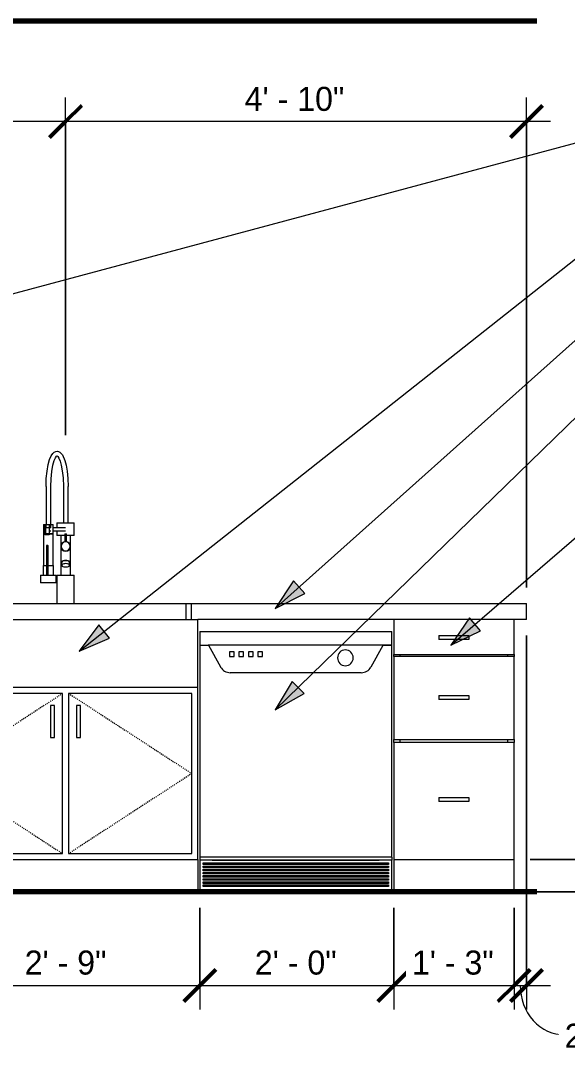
# Model space of a CAD drawing. Header units: inches. Extents: x 3011 to 5543, y -20 to 12119.
# Drawn here: x 3335.5 to 3403.8, y -20.4 to 108.7 of the extents above; entities that cross this region are included whole.
import ezdxf

# ---------------------------------------------------------------- set-up
doc = ezdxf.new("R2010")
doc.units = ezdxf.units.IN
doc.header["$MEASUREMENT"] = 0
doc.linetypes.add('Dash', pattern=[0.25, 0.125, -0.125])
for name, color, linetype, lineweight in [('0-2', 10, 'Continuous', 5), ('A-ANNO-DIMS', 211, 'Continuous', 9), ('A-ANNO-DIMS-32', 211, 'Continuous', 9), ('A-ANNO-NOTE', 131, 'Continuous', 9), ('A-FLOR-1', 7, 'Continuous', 70), ('A-WALL-2', 113, 'Continuous', 9), ('G-ANNO-TEXT', 231, 'Continuous', 9), ('P-SANR-FIXT', 6, 'Continuous', 9), ('Q-CASE', 31, 'Continuous', 9), ('Q-CASE-HDLN', 31, 'Dash', 9), ('Q-SPCQ', 91, 'Continuous', 9)]:
    doc.layers.add(name, color=color, linetype=linetype, lineweight=lineweight)
doc.styles.add('Century Gothic', font='ufonts.com_century-gothic.ttf', dxfattribs={"height": 3})
doc.dimstyles.new('OD_1__HACK_2', dxfattribs={"dimscale": 12, "dimtxt": 3.132505, "dimasz": 0.333333, "dimexe": 0.25, "dimexo": 0.166667, "dimgap": 0.041667, "dimtad": 1, "dimdec": 0, "dimzin": 3, "dimdsep": 46, "dimlunit": 4, "dimtxsty": 'Century Gothic', "dimblk1": 'OBLIQUE', "dimblk2": 'OBLIQUE', "dimsah": 1, "dimcen": 0.09, "dimdle": 0.25, "dimazin": 0, "dimtfac": 1, "dimtdec": 4, "dimtix": 1, "dimtmove": 1, "dimatfit": 3, "dimfxl": 1, "dimtvp": 1, "dimtfill": 1, "dimfrac": 2, "dimtolj": 1, "dimtzin": 0, "dimarcsym": 2})
doc.dimstyles.new('OD_1__HACK_2_1', dxfattribs={"dimscale": 12, "dimtxt": 3.132505, "dimasz": 0.333333, "dimexe": 0.25, "dimexo": 0.166667, "dimgap": 0.041667, "dimtad": 1, "dimdec": 0, "dimzin": 3, "dimdsep": 46, "dimlunit": 4, "dimtxsty": 'Century Gothic', "dimblk1": 'OBLIQUE', "dimblk2": 'OBLIQUE', "dimsah": 1, "dimcen": 0.09, "dimdle": 0.25, "dimazin": 0, "dimtfac": 1, "dimtdec": 4, "dimtix": 1, "dimtmove": 0, "dimatfit": 3, "dimfxl": 1, "dimtvp": 1, "dimtfill": 1, "dimfrac": 2, "dimtolj": 1, "dimtzin": 0, "dimarcsym": 2})

# ---------------------------------------------------------------- blocks, each defined once
blk = doc.blocks.new('CTR - 1st Phase - Shell_rvt-2-1ST FLOOR - 1BD B - ADA TYPE B - KITCHEN SIDE WING')
at = {"layer": 'A-FLOR-1'}
for p, q in [((-3201.57, 108.75), (-3088.7, 108.75)), ((-3088.7, 0), (-3201.57, 0))]:
    blk.add_line(p, q, dxfattribs=at)
blk = doc.blocks.new('Dishwasher_15404 - 34_ counter-2817256-1ST FLOOR - 1BD B - ADA TYPE B - KITCHEN SIDE WING')
at = {"layer": 'Q-SPCQ'}
for p, q in [((-3130.82, 32.5), (-3130.82, 30.79)), ((-3130.82, 32.5), (-3129.75, 32.5)), ((-3129.75, 32.5), (-3107.02, 32.5)), ((-3107.02, 32.5), (-3106.82, 32.5)), ((-3106.82, 30.79), (-3106.82, 32.5)), ((-3130.82, 30.79), (-3130.82, 4.33)), ((-3130.82, 30.79), (-3130.63, 30.79)), ((-3130.63, 30.79), (-3129.73, 30.79)), ((-3129.73, 30.79), (-3129.75, 30.79)), ((-3107.92, 30.79), (-3129.73, 30.79)), ((-3129.73, 30.79), (-3128.21, 28.06)), ((-3127.11, 29.94), (-3127.11, 29.35)), ((-3126.52, 29.94), (-3127.11, 29.94)), ((-3126.52, 29.35), (-3126.52, 29.94)), ((-3125.93, 29.94), (-3125.93, 29.35)), ((-3125.34, 29.94), (-3125.93, 29.94)), ((-3125.34, 29.35), (-3125.34, 29.94)), ((-3124.75, 29.94), (-3124.75, 29.35)), ((-3124.15, 29.94), (-3124.75, 29.94)), ((-3124.15, 29.35), (-3124.15, 29.94)), ((-3123.56, 29.94), (-3123.56, 29.35)), ((-3122.97, 29.94), (-3123.56, 29.94)), ((-3122.97, 29.35), (-3122.97, 29.94)), ((-3109.43, 28.06), (-3107.92, 30.79)), ((-3107.02, 30.79), (-3107.92, 30.79)), ((-3107.92, 30.79), (-3107.02, 30.79)), ((-3106.82, 30.79), (-3107.02, 30.79)), ((-3107.02, 30.79), (-3106.82, 30.79)), ((-3106.82, 4.33), (-3106.82, 30.79)), ((-3127.11, 29.35), (-3126.52, 29.35)), ((-3125.93, 29.35), (-3125.34, 29.35)), ((-3124.75, 29.35), (-3124.15, 29.35)), ((-3123.56, 29.35), (-3122.97, 29.35)), ((-3127.01, 27.35), (-3110.64, 27.35)), ((-3130.63, 4.33), (-3130.82, 4.33)), ((-3130.82, 4.33), (-3130.82, 3.94)), ((-3129.26, 3.94), (-3130.82, 3.94)), ((-3130.82, 3.94), (-3130.82, 0)), ((-3107.02, 4.33), (-3130.63, 4.33)), ((-3129.26, 3.94), (-3129.25, 3.94)), ((-3106.82, 3.94), (-3129.25, 3.94)), ((-3129.25, 3.94), (-3108.4, 3.94)), ((-3106.82, 4.33), (-3107.02, 4.33)), ((-3106.82, 4.33), (-3106.82, 3.94)), ((-3106.82, 0), (-3106.82, 3.94)), ((-3130.4, 3.39), (-3130.4, 3.59)), ((-3130.4, 3.59), (-3129.25, 3.59)), ((-3129.25, 3.39), (-3130.4, 3.39)), ((-3130.4, 3), (-3130.4, 3.2)), ((-3130.4, 3.2), (-3129.25, 3.2)), ((-3129.25, 3), (-3130.4, 3)), ((-3130.4, 2.61), (-3130.4, 2.8)), ((-3130.4, 2.8), (-3129.25, 2.8)), ((-3129.25, 2.61), (-3130.4, 2.61)), ((-3129.25, 3.59), (-3108.4, 3.59)), ((-3108.4, 3.39), (-3129.25, 3.39)), ((-3129.25, 3.2), (-3108.4, 3.2)), ((-3108.4, 3), (-3129.25, 3)), ((-3129.25, 2.8), (-3108.4, 2.8)), ((-3108.4, 2.61), (-3129.25, 2.61)), ((-3108.4, 3.59), (-3107.25, 3.59)), ((-3107.25, 3.39), (-3108.4, 3.39)), ((-3108.4, 3.2), (-3107.25, 3.2)), ((-3107.25, 3), (-3108.4, 3)), ((-3108.4, 2.8), (-3107.25, 2.8)), ((-3107.25, 2.61), (-3108.4, 2.61)), ((-3107.25, 3.59), (-3107.25, 3.39)), ((-3107.25, 3.2), (-3107.25, 3)), ((-3107.25, 2.8), (-3107.25, 2.61)), ((-3130.4, 2.21), (-3130.4, 2.41)), ((-3130.4, 2.41), (-3129.25, 2.41)), ((-3129.25, 2.21), (-3130.4, 2.21)), ((-3130.4, 1.82), (-3130.4, 2.02)), ((-3130.4, 2.02), (-3129.25, 2.02)), ((-3129.25, 1.82), (-3130.4, 1.82)), ((-3130.4, 1.43), (-3130.4, 1.62)), ((-3130.4, 1.62), (-3129.25, 1.62)), ((-3129.25, 1.43), (-3130.4, 1.43)), ((-3129.25, 2.41), (-3108.4, 2.41)), ((-3108.4, 2.21), (-3129.25, 2.21)), ((-3129.25, 2.02), (-3108.4, 2.02)), ((-3108.4, 1.82), (-3129.25, 1.82)), ((-3129.25, 1.62), (-3108.4, 1.62)), ((-3108.4, 1.43), (-3129.25, 1.43)), ((-3108.4, 2.41), (-3107.25, 2.41)), ((-3107.25, 2.21), (-3108.4, 2.21)), ((-3108.4, 2.02), (-3107.25, 2.02)), ((-3107.25, 1.82), (-3108.4, 1.82)), ((-3108.4, 1.62), (-3107.25, 1.62)), ((-3107.25, 1.43), (-3108.4, 1.43)), ((-3107.25, 2.41), (-3107.25, 2.21)), ((-3107.25, 2.02), (-3107.25, 1.82)), ((-3107.25, 1.62), (-3107.25, 1.43)), ((-3130.4, 1.03), (-3130.4, 1.23)), ((-3130.4, 1.23), (-3129.25, 1.23)), ((-3129.25, 1.03), (-3130.4, 1.03)), ((-3130.4, 0.64), (-3130.4, 0.84)), ((-3130.4, 0.84), (-3129.25, 0.84)), ((-3129.25, 0.64), (-3130.4, 0.64)), ((-3129.25, 1.23), (-3108.4, 1.23)), ((-3108.4, 1.03), (-3129.25, 1.03)), ((-3129.25, 0.84), (-3108.4, 0.84)), ((-3108.4, 0.64), (-3129.25, 0.64)), ((-3108.4, 1.23), (-3107.25, 1.23)), ((-3107.25, 1.03), (-3108.4, 1.03)), ((-3108.4, 0.84), (-3107.25, 0.84)), ((-3107.25, 0.64), (-3108.4, 0.64)), ((-3107.25, 1.23), (-3107.25, 1.03)), ((-3107.25, 0.84), (-3107.25, 0.64))]:
    blk.add_line(p, q, dxfattribs=at)
for centre, radius, start, end in [((-3112.63, 29.2), 0.984, 90, 270), ((-3112.63, 29.2), 0.984, 270, 90), ((-3127.01, 28.72), 1.38, 209, 270), ((-3110.64, 28.72), 1.38, 270, 331)]:
    blk.add_arc(centre, radius, start, end, dxfattribs=at)
blk = doc.blocks.new('Vanity Cabinet-Double Door - 33_-2318066-1ST FLOOR - 1BD B - ADA TYPE B - KITCHEN SIDE WING')
at = {"layer": 'Q-CASE'}
for p, q in [((-3163.32, 24.75), (-3163.32, 4.75)), ((-3147.95, 24.75), (-3163.32, 24.75)), ((-3147.95, 4.75), (-3147.95, 24.75)), ((-3147.2, 24.75), (-3147.2, 4.75)), ((-3131.82, 24.75), (-3147.2, 24.75)), ((-3131.82, 4.75), (-3131.82, 24.75)), ((-3131.07, 4), (-3131.07, 25.5)), ((-3148.95, 23.25), (-3149.45, 23.25)), ((-3149.45, 23.25), (-3149.45, 19.25)), ((-3148.95, 19.25), (-3148.95, 23.25)), ((-3145.7, 23.25), (-3146.2, 23.25)), ((-3146.2, 23.25), (-3146.2, 19.25)), ((-3145.7, 19.25), (-3145.7, 23.25)), ((-3149.45, 19.25), (-3148.95, 19.25)), ((-3146.2, 19.25), (-3145.7, 19.25)), ((-3164.07, 4), (-3131.07, 4)), ((-3163.32, 4.75), (-3147.95, 4.75)), ((-3147.2, 4.75), (-3131.82, 4.75)), ((-3131.07, 4), (-3131.07, 0))]:
    blk.add_line(p, q, dxfattribs=at)
at = {"layer": 'Q-CASE-HDLN'}
for p, q in [((-3147.95, 24.75), (-3163.32, 14.75)), ((-3147.2, 24.75), (-3131.82, 14.75)), ((-3163.32, 14.75), (-3147.95, 4.75)), ((-3131.82, 14.75), (-3147.2, 4.75))]:
    blk.add_line(p, q, dxfattribs=at)
blk = doc.blocks.new('Base Cabinet 3 Drawer 230 - Base Cabinet 3 Drawer 230 15_-2603807-1ST FLOOR - 1BD B - ADA TYPE B - KITCHEN SIDE WING')
at = {"layer": 'Q-CASE'}
for p, q in [((-3106.57, 34), (-3106.57, 29.62)), ((-3091.57, 34), (-3106.57, 34)), ((-3091.57, 29.62), (-3091.57, 34)), ((-3100.95, 32), (-3097.2, 32)), ((-3100.95, 32), (-3100.95, 31.5)), ((-3097.2, 31.5), (-3100.95, 31.5)), ((-3097.2, 32), (-3097.2, 31.5)), ((-3106.57, 29.62), (-3091.57, 29.62)), ((-3106.57, 29.37), (-3106.57, 29.62)), ((-3091.57, 29.37), (-3106.57, 29.37)), ((-3106.57, 29.37), (-3106.57, 19)), ((-3105.82, 29.62), (-3105.82, 29.37)), ((-3092.32, 29.37), (-3092.32, 29.62)), ((-3091.57, 29.62), (-3091.57, 29.37)), ((-3091.57, 19), (-3091.57, 29.37)), ((-3100.95, 24.5), (-3097.2, 24.5)), ((-3100.95, 24.5), (-3100.95, 24)), ((-3097.2, 24), (-3100.95, 24)), ((-3097.2, 24.5), (-3097.2, 24)), ((-3106.57, 19), (-3091.57, 19)), ((-3106.57, 18.62), (-3106.57, 19)), ((-3106.57, 18.62), (-3106.57, 4)), ((-3091.57, 18.62), (-3106.57, 18.62)), ((-3105.82, 19), (-3105.82, 18.62)), ((-3092.32, 18.62), (-3092.32, 19)), ((-3091.57, 19), (-3091.57, 18.62)), ((-3091.57, 4), (-3091.57, 18.62)), ((-3100.95, 11.75), (-3097.2, 11.75)), ((-3100.95, 11.75), (-3100.95, 11.25)), ((-3097.2, 11.75), (-3097.2, 11.25)), ((-3097.2, 11.25), (-3100.95, 11.25)), ((-3106.57, 4), (-3091.57, 4)), ((-3106.57, 4), (-3106.57, 0)), ((-3091.57, 0), (-3091.57, 4))]:
    blk.add_line(p, q, dxfattribs=at)
blk = doc.blocks.new('kitchen_faucet_14143 - kitchen_faucet_14143-2965259-1ST FLOOR - 1BD B - ADA TYPE B - KITCHEN SIDE WING')
at = {"layer": 'P-SANR-FIXT'}
for p, q in [((-3150.02, 50.57), (-3150.02, 45.84)), ((-3149.43, 45.45), (-3149.43, 50.57)), ((-3147.86, 50.57), (-3147.86, 46.04)), ((-3147.27, 46.04), (-3147.27, 50.57)), ((-3150.32, 45.84), (-3150.32, 44.66)), ((-3150.32, 45.84), (-3150.17, 45.84)), ((-3150.17, 45.84), (-3150.03, 45.84)), ((-3150.17, 44.66), (-3150.17, 45.84)), ((-3150.03, 44.66), (-3150.03, 45.84)), ((-3150.02, 45.45), (-3150.02, 45.84)), ((-3150.02, 45.84), (-3149.73, 45.84)), ((-3149.62, 45.45), (-3150.02, 45.45)), ((-3149.73, 45.84), (-3149.62, 45.84)), ((-3149.62, 45.84), (-3149.15, 45.84)), ((-3149.62, 45.84), (-3149.62, 44.66)), ((-3149.44, 45.45), (-3149.62, 45.45)), ((-3147.57, 45.45), (-3149.15, 45.45)), ((-3149.14, 44.66), (-3149.14, 45.84)), ((-3148.66, 46.04), (-3148.66, 45.45)), ((-3148.66, 46.04), (-3147.57, 46.04)), ((-3147.57, 46.04), (-3146.49, 46.04)), ((-3146.49, 44.46), (-3146.49, 46.04)), ((-3150.32, 44.66), (-3150.32, 40.72)), ((-3150.32, 44.66), (-3150.17, 44.66)), ((-3150.17, 44.66), (-3150.32, 44.66)), ((-3150.17, 44.66), (-3150.03, 44.66)), ((-3150.17, 44.55), (-3150.17, 44.66)), ((-3150.03, 44.66), (-3150.17, 44.66)), ((-3149.73, 44.55), (-3150.17, 44.55)), ((-3150.03, 44.66), (-3149.62, 44.66)), ((-3150.03, 44.55), (-3150.03, 44.66)), ((-3149.62, 44.66), (-3150.03, 44.66)), ((-3149.62, 44.55), (-3149.73, 44.55)), ((-3149.62, 45.06), (-3149.44, 45.06)), ((-3149.62, 44.66), (-3149.15, 44.66)), ((-3149.62, 44.66), (-3149.62, 44.55)), ((-3149.15, 44.66), (-3149.62, 44.66)), ((-3149.15, 45.06), (-3147.57, 45.06)), ((-3149.14, 40.72), (-3149.14, 44.66)), ((-3148.66, 45.06), (-3148.66, 44.46)), ((-3147.69, 44.46), (-3148.66, 44.46)), ((-3148.16, 44.46), (-3148.16, 43.25)), ((-3147.69, 44.66), (-3147.69, 43.67)), ((-3147.69, 44.66), (-3147.57, 44.66)), ((-3147.57, 44.66), (-3147.46, 44.66)), ((-3147.46, 43.67), (-3147.46, 44.66)), ((-3146.49, 44.46), (-3147.45, 44.46)), ((-3146.98, 43.25), (-3146.98, 44.46)), ((-3149.97, 43.2), (-3149.97, 39.42)), ((-3149.77, 39.42), (-3149.77, 43.2)), ((-3148.16, 43.25), (-3148.16, 41.11)), ((-3146.98, 41.11), (-3146.98, 43.25)), ((-3150.36, 40.72), (-3150.36, 39.54)), ((-3150.36, 40.72), (-3149.97, 40.72)), ((-3149.78, 40.72), (-3149.73, 40.72)), ((-3149.73, 40.72), (-3149.1, 40.72)), ((-3149.1, 39.54), (-3149.1, 40.72)), ((-3148.16, 41.11), (-3148.16, 39.54)), ((-3148.07, 41.11), (-3148.07, 40.75)), ((-3147.08, 40.75), (-3147.08, 41.11)), ((-3146.98, 39.54), (-3146.98, 41.11)), ((-3150.72, 39.54), (-3150.72, 38.56)), ((-3150.72, 39.54), (-3149.73, 39.54)), ((-3149.73, 39.54), (-3148.75, 39.54)), ((-3148.75, 38.56), (-3148.75, 39.54)), ((-3148.66, 39.54), (-3148.66, 36)), ((-3148.66, 39.54), (-3147.57, 39.54)), ((-3147.57, 39.54), (-3146.49, 39.54)), ((-3146.49, 36), (-3146.49, 39.54)), ((-3149.73, 38.56), (-3150.72, 38.56)), ((-3148.75, 38.56), (-3149.73, 38.56))]:
    blk.add_line(p, q, dxfattribs=at)
at = {"layer": 'P-SANR-FIXT', "flags": 128}
for points in [[(-3150.02, 50.57), (-3149.99, 51.57), (-3149.9, 52.51), (-3149.75, 53.32), (-3149.58, 53.95), (-3149.39, 54.41), (-3149.19, 54.71), (-3148.99, 54.89), (-3148.79, 54.98), (-3148.61, 55), (-3148.46, 54.97)], [(-3149.43, 50.57), (-3149.4, 51.55), (-3149.31, 52.47), (-3149.17, 53.25), (-3149, 53.82), (-3148.83, 54.19), (-3148.7, 54.37), (-3148.64, 54.41)], [(-3148.65, 54.41), (-3148.56, 54.34), (-3148.42, 54.12), (-3148.27, 53.76), (-3148.12, 53.24), (-3148, 52.54), (-3147.9, 51.69), (-3147.86, 50.57)], [(-3148.46, 54.97), (-3148.29, 54.88), (-3147.98, 54.53), (-3147.67, 53.83), (-3147.52, 53.24), (-3147.39, 52.5), (-3147.31, 51.61), (-3147.27, 50.57)]]:
    blk.add_lwpolyline(points, dxfattribs=at)
at = {"layer": 'P-SANR-FIXT'}
for centre, radius, start, end in [((-3147.57, 43.1), 0.591, 120, 180), ((-3147.57, 43.1), 0.591, 180, 0), ((-3147.57, 43.12), 0.571, 0, 180), ((-3147.57, 43.12), 0.571, 180, 0), ((-3147.57, 43.1), 0.591, 0, 60)]:
    blk.add_arc(centre, radius, start, end, dxfattribs=at)
for centre, major_axis, ratio, start_param, end_param in [((-3149.87, 43.2), (0.0984, 0), 0.173648, 1.570796, 4.712389), ((-3149.87, 43.2), (0.0984, 0), 0.173648, 4.712389, 7.853982), ((-3147.57, 43.25), (0.591, 0), 0.422618, 2.688204, 3.141593), ((-3147.57, 43.25), (0.591, 0), 0.422618, 0, 0.453389), ((-3147.57, 41.11), (0.591, 0), 0.422618, 1.570796, 3.719048), ((-3147.57, 41.11), (0.591, 0), 0.422618, 5.70573, 7.853982), ((-3147.57, 41.11), (0.492, 0), 0.422618, 1.570796, 3.141593), ((-3147.57, 40.75), (0.492, 0), 0.422618, 1.570796, 4.712389), ((-3147.57, 41.11), (0.492, 0), 0.422618, 0, 1.570796), ((-3147.57, 40.75), (0.492, 0), 0.422618, 4.712389, 7.853982)]:
    blk.add_ellipse(centre, major_axis=major_axis, ratio=ratio, start_param=start_param, end_param=end_param, dxfattribs=at)
blk = doc.blocks.new('Stainless Steel Farmhous Kitchen Sink - Stainless Steel Farmhous Kitchen Sink-2552578-1ST FLOOR - 1BD B - ADA TYPE B - KITCHEN SIDE WING')
at = {"layer": 'P-SANR-FIXT'}
for p, q in [((-3164.07, 34), (-3131.07, 34)), ((-3164.07, 34), (-3164.07, 25.5)), ((-3131.07, 25.5), (-3131.07, 34)), ((-3131.07, 25.5), (-3164.07, 25.5))]:
    blk.add_line(p, q, dxfattribs=at)
blk = doc.blocks.new('DIMBLOCK16-1ST FLOOR - 1BD B - ADA TYPE B - KITCHEN SIDE WING')
at = {"layer": 'A-ANNO-DIMS-32'}
for p, q in [((3341.12, 57), (3341.12, 99.15)), ((3398.67, 38), (3398.67, 99.15)), ((3401.67, 96.15), (3341.12, 96.15)), ((3341.12, 96.15), (3341.12, 57)), ((3398.67, 96.15), (3398.67, 38))]:
    blk.add_line(p, q, dxfattribs=at)
at = {"layer": 'A-ANNO-DIMS-32', "lineweight": 50}
for p, q in [((3341.12, 96.15), (3343.12, 98.15)), ((3398.67, 96.15), (3400.67, 98.15)), ((3341.12, 96.15), (3339.12, 94.15)), ((3398.67, 96.15), (3396.67, 94.15))]:
    blk.add_line(p, q, dxfattribs=at)
at = {"layer": 'A-ANNO-DIMS-32', "color": 0, "insert": (3363.48, 100.49), "char_height": 3, "width": 15.394, "attachment_point": 1, "line_spacing_factor": 0.984502, "style": 'Century Gothic', "bg_fill": 3, "box_fill_scale": 1.25, "bg_fill_color": 256, "bg_fill_true_color": 13158600, "bg_fill_transparency": 0}
blk.add_mtext('4\' - 10"', dxfattribs=at)
blk = doc.blocks.new('_Oblique')
at = {"color": 0, "linetype": 'ByBlock', "lineweight": -2}
blk.add_line((-0.5, -0.5), (0.5, 0.5), dxfattribs=at)
blk = doc.blocks.new('DIMBLOCK17-1ST FLOOR - 1BD B - ADA TYPE B - KITCHEN SIDE WING')
at = {"layer": 'A-ANNO-DIMS-32'}
for p, q in [((3301.99, 92), (3301.99, 99.15)), ((3341.12, 57), (3341.12, 99.15)), ((3341.12, 96.15), (3301.99, 96.15)), ((3301.99, 96.15), (3301.99, 92)), ((3341.12, 96.15), (3341.12, 57))]:
    blk.add_line(p, q, dxfattribs=at)
at = {"layer": 'A-ANNO-DIMS-32', "lineweight": 50}
for p, q in [((3301.99, 96.15), (3303.99, 98.15)), ((3341.12, 96.15), (3343.12, 98.15)), ((3301.99, 96.15), (3299.99, 94.15)), ((3341.12, 96.15), (3339.12, 94.15))]:
    blk.add_line(p, q, dxfattribs=at)
at = {"layer": 'A-ANNO-DIMS-32', "color": 0, "insert": (3316.31, 100.49), "char_height": 3, "width": 12.5897, "attachment_point": 1, "line_spacing_factor": 0.984502, "style": 'Century Gothic', "bg_fill": 3, "box_fill_scale": 1.25, "bg_fill_color": 256, "bg_fill_true_color": 13158600, "bg_fill_transparency": 0}
blk.add_mtext('3\' - 3"', dxfattribs=at)
blk = doc.blocks.new('DIMBLOCK22-1ST FLOOR - 1BD B - ADA TYPE B - KITCHEN SIDE WING')
at = {"layer": 'A-ANNO-DIMS-32'}
for p, q in [((3324.62, -2), (3324.62, -14.7)), ((3324.62, -11.7), (3324.62, -2)), ((3357.87, -2), (3357.87, -14.7)), ((3357.87, -11.7), (3357.87, -2)), ((3324.62, -11.7), (3357.87, -11.7))]:
    blk.add_line(p, q, dxfattribs=at)
at = {"layer": 'A-ANNO-DIMS-32', "lineweight": 50}
for p, q in [((3324.62, -11.7), (3326.62, -9.7)), ((3357.87, -11.7), (3359.87, -9.7)), ((3324.62, -11.7), (3322.62, -13.7)), ((3357.87, -11.7), (3355.87, -13.7))]:
    blk.add_line(p, q, dxfattribs=at)
at = {"layer": 'A-ANNO-DIMS-32', "color": 0, "insert": (3336, -7.35), "char_height": 3, "width": 12.5897, "attachment_point": 1, "line_spacing_factor": 0.984502, "style": 'Century Gothic', "bg_fill": 3, "box_fill_scale": 1.25, "bg_fill_color": 256, "bg_fill_true_color": 13158600, "bg_fill_transparency": 0}
blk.add_mtext('2\' - 9"', dxfattribs=at)
blk = doc.blocks.new('DIMBLOCK23-1ST FLOOR - 1BD B - ADA TYPE B - KITCHEN SIDE WING')
at = {"layer": 'A-ANNO-DIMS-32'}
for p, q in [((3357.87, -2), (3357.87, -14.7)), ((3357.87, -11.7), (3357.87, -2)), ((3382.12, -2), (3382.12, -14.7)), ((3382.12, -11.7), (3382.12, -2)), ((3357.87, -11.7), (3382.12, -11.7))]:
    blk.add_line(p, q, dxfattribs=at)
at = {"layer": 'A-ANNO-DIMS-32', "lineweight": 50}
for p, q in [((3357.87, -11.7), (3359.87, -9.7)), ((3382.12, -11.7), (3384.12, -9.7)), ((3357.87, -11.7), (3355.87, -13.7)), ((3382.12, -11.7), (3380.12, -13.7))]:
    blk.add_line(p, q, dxfattribs=at)
at = {"layer": 'A-ANNO-DIMS-32', "color": 0, "insert": (3364.75, -7.35), "char_height": 3, "width": 12.5897, "attachment_point": 1, "line_spacing_factor": 0.984502, "style": 'Century Gothic', "bg_fill": 3, "box_fill_scale": 1.25, "bg_fill_color": 256, "bg_fill_true_color": 13158600, "bg_fill_transparency": 0}
blk.add_mtext('2\' - 0"', dxfattribs=at)
blk = doc.blocks.new('DIMBLOCK24-1ST FLOOR - 1BD B - ADA TYPE B - KITCHEN SIDE WING')
at = {"layer": 'A-ANNO-DIMS-32'}
for p, q in [((3382.12, -2), (3382.12, -14.7)), ((3382.12, -11.7), (3382.12, -2)), ((3397.12, -2), (3397.12, -14.7)), ((3397.12, -11.7), (3397.12, -2)), ((3382.12, -11.7), (3397.12, -11.7))]:
    blk.add_line(p, q, dxfattribs=at)
at = {"layer": 'A-ANNO-DIMS-32', "lineweight": 50}
for p, q in [((3382.12, -11.7), (3384.12, -9.7)), ((3397.12, -11.7), (3399.12, -9.7)), ((3382.12, -11.7), (3380.12, -13.7)), ((3397.12, -11.7), (3395.12, -13.7))]:
    blk.add_line(p, q, dxfattribs=at)
at = {"layer": 'A-ANNO-DIMS-32', "color": 0, "insert": (3384.37, -7.35), "char_height": 3, "width": 12.5897, "attachment_point": 1, "line_spacing_factor": 0.984502, "style": 'Century Gothic', "bg_fill": 3, "box_fill_scale": 1.25, "bg_fill_color": 256, "bg_fill_true_color": 13158600, "bg_fill_transparency": 0}
blk.add_mtext('1\' - 3"', dxfattribs=at)
blk = doc.blocks.new('DIMBLOCK25-1ST FLOOR - 1BD B - ADA TYPE B - KITCHEN SIDE WING')
at = {"layer": 'A-ANNO-DIMS-32'}
for p, q in [((3398.67, 32), (3398.67, -14.7)), ((3398.67, -11.7), (3398.67, 32)), ((3397.12, -2), (3397.12, -14.7)), ((3397.12, -11.7), (3397.12, -2)), ((3397.12, -11.7), (3401.67, -11.7))]:
    blk.add_line(p, q, dxfattribs=at)
at = {"layer": 'A-ANNO-DIMS-32', "lineweight": 50}
for p, q in [((3397.12, -11.7), (3399.12, -9.7)), ((3398.67, -11.7), (3400.67, -9.7)), ((3397.12, -11.7), (3395.12, -13.7)), ((3398.67, -11.7), (3396.67, -13.7))]:
    blk.add_line(p, q, dxfattribs=at)
at = {"layer": 'A-ANNO-DIMS-32'}
blk.add_ellipse((3403.45, -11.7), major_axis=(0, 6.18), ratio=0.899201, start_param=1.570796, end_param=3.141593, dxfattribs=at)
at = {"layer": 'A-ANNO-DIMS-32', "color": 0, "insert": (3403.45, -16.49), "char_height": 3, "width": 4.3557, "attachment_point": 1, "line_spacing_factor": 0.984502, "style": 'Century Gothic', "bg_fill": 3, "box_fill_scale": 1.25, "bg_fill_color": 256, "bg_fill_true_color": 13158600, "bg_fill_transparency": 0}
blk.add_mtext('2"', dxfattribs=at)
blk = doc.blocks.new('DIMBLOCK26-1ST FLOOR - 1BD B - ADA TYPE B - KITCHEN SIDE WING')
at = {"layer": 'A-ANNO-DIMS-32'}
for p, q in [((3413.24, 7), (3413.24, -3)), ((3399.12, 4), (3416.24, 4)), ((3413.24, 4), (3399.12, 4)), ((3399.12, 0), (3416.24, 0)), ((3413.24, 0), (3399.12, 0))]:
    blk.add_line(p, q, dxfattribs=at)
at = {"layer": 'A-ANNO-DIMS-32', "lineweight": 50}
for p, q in [((3413.24, 4), (3411.24, 6)), ((3413.24, 4), (3415.24, 2)), ((3413.24, 0), (3411.24, 2)), ((3413.24, 0), (3415.24, -2))]:
    blk.add_line(p, q, dxfattribs=at)
at = {"layer": 'A-ANNO-DIMS-32', "color": 0, "char_height": 3, "attachment_point": 1, "rotation": 90, "line_spacing_factor": 0.984502, "style": 'Century Gothic', "bg_fill": 3, "box_fill_scale": 1.25, "bg_fill_color": 256, "bg_fill_true_color": 13158600, "bg_fill_transparency": 0}
for s, insert, width in [('TOE KICK', (3414.82, -7.05), 21.7187), ('4"', (3408.89, 0.19), 4.3557)]:
    blk.add_mtext(s, dxfattribs=dict(at, insert=insert, width=width))

msp = doc.modelspace()

# ---------------------------------------------------------------- hatches: boundary and pattern name
at = {"layer": 'A-ANNO-NOTE'}
msp.add_hatch(color=256, dxfattribs=at).paths.add_polyline_path([(3342.79, 30.01), (3346.6, 31.65), (3345.27, 33.33)], flags=0)
at = {"layer": 'G-ANNO-TEXT'}
for points in [[(3389.22, 30.76), (3392.95, 32.56), (3391.55, 34.18)], [(3367.3, 22.71), (3370.92, 24.73), (3369.42, 26.26)]]:
    msp.add_hatch(color=256, dxfattribs=at).paths.add_polyline_path(points, flags=0)

# ---------------------------------------------------------------- linework, layer by layer
at = {"layer": 'A-ANNO-NOTE'}
for p, q in [((3345.27, 33.33), (3342.79, 30.01)), ((3346.6, 31.65), (3345.27, 33.33)), ((3342.79, 30.01), (3346.6, 31.65))]:
    msp.add_line(p, q, dxfattribs=at)
at = {"layer": 'A-WALL-2'}
for p, q in [((3356.81, 36), (3398.67, 36)), ((3398.67, 34), (3398.67, 36)), ((3398.67, 34), (3357.62, 34))]:
    msp.add_line(p, q, dxfattribs=at)
at = {"layer": 'G-ANNO-TEXT'}
for p, q in [((3391.55, 34.18), (3389.22, 30.76)), ((3392.95, 32.56), (3391.55, 34.18)), ((3389.22, 30.76), (3392.95, 32.56)), ((3369.42, 26.26), (3367.3, 22.71)), ((3370.92, 24.73), (3369.42, 26.26)), ((3367.3, 22.71), (3370.92, 24.73))]:
    msp.add_line(p, q, dxfattribs=at)
at = {"layer": 'Q-SPCQ'}
for p, q in [((3326.62, 36), (3355.62, 36)), ((3355.62, 36), (3356.12, 36)), ((3356.12, 36), (3356.12, 34)), ((3356.12, 36), (3356.81, 36)), ((3356.81, 36), (3356.81, 34))]:
    msp.add_line(p, q, dxfattribs=at)

# ---------------------------------------------------------------- block references
at = {"layer": '0-2'}
msp.add_blockref('CTR - 1st Phase - Shell_rvt-2-1ST FLOOR - 1BD B - ADA TYPE B - KITCHEN SIDE WING', (6488.69, 0), dxfattribs=at)
at = {"layer": 'P-SANR-FIXT'}
for name in ['kitchen_faucet_14143 - kitchen_faucet_14143-2965259-1ST FLOOR - 1BD B - ADA TYPE B - KITCHEN SIDE WING', 'Stainless Steel Farmhous Kitchen Sink - Stainless Steel Farmhous Kitchen Sink-2552578-1ST FLOOR - 1BD B - ADA TYPE B - KITCHEN SIDE WING']:
    msp.add_blockref(name, (6488.69, 0), dxfattribs=at)
at = {"layer": 'Q-CASE'}
for name in ['Base Cabinet 3 Drawer 230 - Base Cabinet 3 Drawer 230 15_-2603807-1ST FLOOR - 1BD B - ADA TYPE B - KITCHEN SIDE WING', 'Vanity Cabinet-Double Door - 33_-2318066-1ST FLOOR - 1BD B - ADA TYPE B - KITCHEN SIDE WING']:
    msp.add_blockref(name, (6488.69, 0), dxfattribs=at)
at = {"layer": 'Q-SPCQ'}
msp.add_blockref('Dishwasher_15404 - 34_ counter-2817256-1ST FLOOR - 1BD B - ADA TYPE B - KITCHEN SIDE WING', (6488.69, 0), dxfattribs=at)

# ---------------------------------------------------------------- next in the draw order: dimensions: what is measured, and where the dimension line sits
at = {"layer": 'A-ANNO-DIMS'}
dim = msp.add_linear_dim(base=(3341.12, 96.15), p1=(3398.67, 36), p2=(3341.12, 55), dimstyle='OD_1__HACK_2_1', override={"dimpost": '<>', "dimfxl": 60.607125}, dxfattribs=at)
dim.commit()
dim.dimension.update_dxf_attribs({"geometry": 'DIMBLOCK16-1ST FLOOR - 1BD B - ADA TYPE B - KITCHEN SIDE WING', "text_midpoint": (3369.89, 98.22)})
dim = msp.add_linear_dim(base=(3357.87, -11.7), p1=(3324.62, 0), p2=(3357.87, 0), angle=0, dimstyle='OD_1__HACK_2_1', override={"dimpost": '<>', "dimfxl": 33.25}, dxfattribs=at)
dim.commit()
dim.dimension.update_dxf_attribs({"geometry": 'DIMBLOCK22-1ST FLOOR - 1BD B - ADA TYPE B - KITCHEN SIDE WING', "text_midpoint": (3341.24, -9.62)})

# ---------------------------------------------------------------- next in the draw order: hatches: boundary and pattern name
at = {"layer": 'G-ANNO-TEXT'}
msp.add_hatch(color=256, dxfattribs=at).paths.add_polyline_path([(3367.3, 35.36), (3371, 37.23), (3369.57, 38.83)], flags=0)

# ---------------------------------------------------------------- next in the draw order: linework, layer by layer
for p, q in [((3367.3, 35.36), (3407.43, 71.22)), ((3369.57, 38.83), (3367.3, 35.36)), ((3371, 37.23), (3369.57, 38.83)), ((3367.3, 35.36), (3371, 37.23))]:
    msp.add_line(p, q, dxfattribs=at)

# ---------------------------------------------------------------- next in the draw order: dimensions: what is measured, and where the dimension line sits
at = {"layer": 'A-ANNO-DIMS'}
dim = msp.add_linear_dim(base=(3301.99, 96.15), p1=(3341.12, 55), p2=(3301.99, 90), dimstyle='OD_1__HACK_2_1', override={"dimpost": '<>', "dimfxl": 52.498017}, dxfattribs=at)
dim.commit()
dim.dimension.update_dxf_attribs({"geometry": 'DIMBLOCK17-1ST FLOOR - 1BD B - ADA TYPE B - KITCHEN SIDE WING', "text_midpoint": (3321.55, 98.22)})
dim = msp.add_linear_dim(base=(3382.12, -11.7), p1=(3357.87, 0), p2=(3382.12, 0), angle=0, dimstyle='OD_1__HACK_2_1', override={"dimpost": '<>', "dimfxl": 24.25}, dxfattribs=at)
dim.commit()
dim.dimension.update_dxf_attribs({"geometry": 'DIMBLOCK23-1ST FLOOR - 1BD B - ADA TYPE B - KITCHEN SIDE WING', "text_midpoint": (3369.99, -9.62)})

# ---------------------------------------------------------------- next in the draw order: linework, layer by layer
at = {"layer": 'G-ANNO-TEXT'}
msp.add_line((3298.95, 65.15), (3407.43, 94.21), dxfattribs=at)

# ---------------------------------------------------------------- next in the draw order: dimensions: what is measured, and where the dimension line sits
at = {"layer": 'A-ANNO-DIMS'}
dim = msp.add_linear_dim(base=(3397.12, -11.7), p1=(3382.12, 0), p2=(3397.12, 0), angle=0, dimstyle='OD_1__HACK_2_1', override={"dimpost": '<>', "dimfxl": 15}, dxfattribs=at)
dim.commit()
dim.dimension.update_dxf_attribs({"geometry": 'DIMBLOCK24-1ST FLOOR - 1BD B - ADA TYPE B - KITCHEN SIDE WING', "text_midpoint": (3389.62, -9.62)})

# ---------------------------------------------------------------- next in the draw order: dimensions: what is measured, and where the dimension line sits
dim = msp.add_linear_dim(base=(3398.67, -11.7), p1=(3397.12, 0), p2=(3398.67, 34), angle=0, dimstyle='OD_1__HACK_2', override={"dimpost": '<>', "dimfxl": 34.035459}, dxfattribs=at)
dim.commit()
dim.dimension.update_dxf_attribs({"geometry": 'DIMBLOCK25-1ST FLOOR - 1BD B - ADA TYPE B - KITCHEN SIDE WING', "text_midpoint": (3405.63, -18.49), "dimtype": 160})

# ---------------------------------------------------------------- next in the draw order: linework, layer by layer
at = {"layer": 'A-ANNO-NOTE'}
msp.add_line((3342.79, 30.01), (3406.6, 80.45), dxfattribs=at)
at = {"layer": 'G-ANNO-TEXT'}
for p, q in [((3367.3, 22.71), (3407.43, 61.74)), ((3389.22, 30.76), (3407.43, 46.46))]:
    msp.add_line(p, q, dxfattribs=at)

# ---------------------------------------------------------------- next in the draw order: dimensions: what is measured, and where the dimension line sits
at = {"layer": 'A-ANNO-DIMS'}
dim = msp.add_linear_dim(base=(3413.24, 0), p1=(3397.12, 4), p2=(3397.12, 0), angle=90, text='<>\\XTOE KICK', dimstyle='OD_1__HACK_2_1', override={"dimpost": '<>', "dimfxl": 4}, dxfattribs=at)
dim.commit()
dim.dimension.update_dxf_attribs({"geometry": 'DIMBLOCK26-1ST FLOOR - 1BD B - ADA TYPE B - KITCHEN SIDE WING', "text_midpoint": (3413.24, 2)})

doc.saveas('drawing.dxf')
